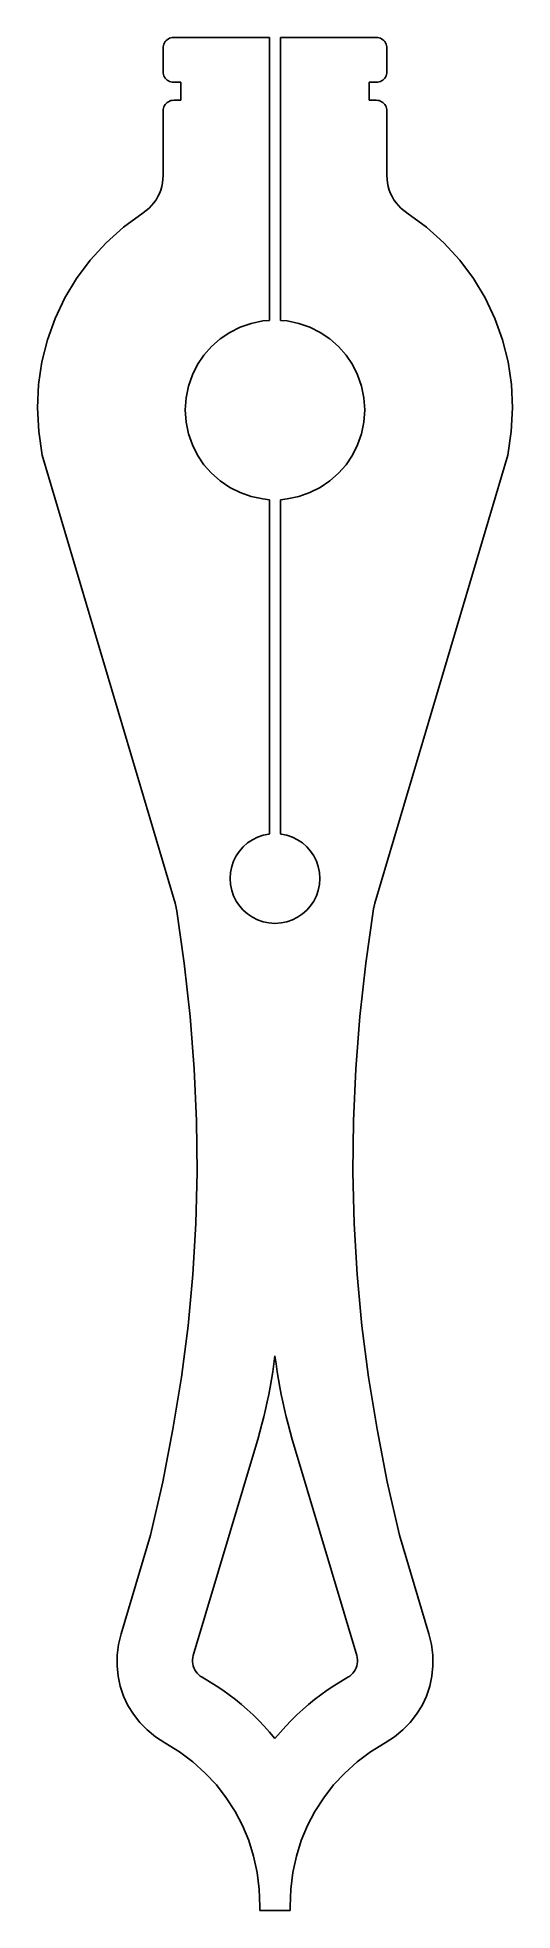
# Model space of a CAD drawing. Extents: x -0.66 to 0.66, y -4.18 to 1.04.
import ezdxf

# ---------------------------------------------------------------- set-up
doc = ezdxf.new("R2010")
doc.units = 0

msp = doc.modelspace()

# ---------------------------------------------------------------- linework, layer by layer
for p, q in [((-0.3117, 1.0117), (-0.312, 1.0077)), ((-0.312, 0.9427), (-0.312, 1.0077)), ((-0.3109, 1.0156), (-0.3117, 1.0117)), ((-0.3096, 1.0193), (-0.3109, 1.0156)), ((-0.3079, 1.0228), (-0.3096, 1.0193)), ((-0.3057, 1.026), (-0.3079, 1.0228)), ((-0.3032, 1.0289), (-0.3057, 1.026)), ((-0.3003, 1.0314), (-0.3032, 1.0289)), ((-0.2971, 1.0336), (-0.3003, 1.0314)), ((-0.2937, 1.0353), (-0.2971, 1.0336)), ((-0.29, 1.0366), (-0.2937, 1.0353)), ((-0.2861, 1.0374), (-0.29, 1.0366)), ((-0.282, 1.0377), (-0.2861, 1.0374)), ((-0.015, 1.0377), (-0.282, 1.0377)), ((-0.015, 0.249), (-0.015, 1.0377)), ((0.015, 0.249), (0.015, 1.0377)), ((0.015, 1.0377), (0.282, 1.0377)), ((0.2861, 1.0374), (0.282, 1.0377)), ((0.29, 1.0366), (0.2861, 1.0374)), ((0.2937, 1.0353), (0.29, 1.0366)), ((0.2971, 1.0336), (0.2937, 1.0353)), ((0.3003, 1.0314), (0.2971, 1.0336)), ((0.3032, 1.0289), (0.3003, 1.0314)), ((0.3057, 1.026), (0.3032, 1.0289)), ((0.3079, 1.0228), (0.3057, 1.026)), ((0.3096, 1.0193), (0.3079, 1.0228)), ((0.3109, 1.0156), (0.3096, 1.0193)), ((0.3117, 1.0117), (0.3109, 1.0156)), ((0.312, 1.0077), (0.3117, 1.0117)), ((0.312, 0.9427), (0.312, 1.0077)), ((-0.312, 0.9427), (-0.3117, 0.9386)), ((0.3117, 0.9386), (0.312, 0.9427)), ((-0.3117, 0.9386), (-0.3109, 0.9347)), ((-0.3109, 0.9347), (-0.3096, 0.931)), ((-0.3096, 0.931), (-0.3079, 0.9275)), ((-0.3079, 0.9275), (-0.3057, 0.9243)), ((-0.3057, 0.9243), (-0.3032, 0.9215)), ((-0.3032, 0.9215), (-0.3003, 0.9189)), ((-0.3003, 0.9189), (-0.2971, 0.9168)), ((-0.2971, 0.9168), (-0.2937, 0.915)), ((-0.2937, 0.915), (-0.29, 0.9137)), ((-0.29, 0.9137), (-0.2861, 0.9129)), ((-0.2861, 0.9129), (-0.282, 0.9127)), ((-0.282, 0.9127), (-0.262, 0.9127)), ((-0.262, 0.8627), (-0.262, 0.9127)), ((0.262, 0.8627), (0.262, 0.9127)), ((0.282, 0.9127), (0.262, 0.9127)), ((0.282, 0.9127), (0.2861, 0.9129)), ((0.2861, 0.9129), (0.29, 0.9137)), ((0.29, 0.9137), (0.2937, 0.915)), ((0.2937, 0.915), (0.2971, 0.9168)), ((0.2971, 0.9168), (0.3003, 0.9189)), ((0.3003, 0.9189), (0.3032, 0.9215)), ((0.3032, 0.9215), (0.3057, 0.9243)), ((0.3057, 0.9243), (0.3079, 0.9275)), ((0.3079, 0.9275), (0.3096, 0.931)), ((0.3096, 0.931), (0.3109, 0.9347)), ((0.3109, 0.9347), (0.3117, 0.9386)), ((-0.3117, 0.8367), (-0.312, 0.8327)), ((-0.3109, 0.8406), (-0.3117, 0.8367)), ((-0.3096, 0.8443), (-0.3109, 0.8406)), ((-0.3079, 0.8478), (-0.3096, 0.8443)), ((-0.3057, 0.851), (-0.3079, 0.8478)), ((-0.3032, 0.8539), (-0.3057, 0.851)), ((-0.3003, 0.8564), (-0.3032, 0.8539)), ((-0.2971, 0.8586), (-0.3003, 0.8564)), ((-0.2937, 0.8603), (-0.2971, 0.8586)), ((-0.29, 0.8616), (-0.2937, 0.8603)), ((-0.2861, 0.8624), (-0.29, 0.8616)), ((-0.282, 0.8627), (-0.2861, 0.8624)), ((-0.282, 0.8627), (-0.262, 0.8627)), ((0.282, 0.8627), (0.262, 0.8627)), ((0.2861, 0.8624), (0.282, 0.8627)), ((0.29, 0.8616), (0.2861, 0.8624)), ((0.2937, 0.8603), (0.29, 0.8616)), ((0.2971, 0.8586), (0.2937, 0.8603)), ((0.3003, 0.8564), (0.2971, 0.8586)), ((0.3032, 0.8539), (0.3003, 0.8564)), ((0.3057, 0.851), (0.3032, 0.8539)), ((0.3079, 0.8478), (0.3057, 0.851)), ((0.3096, 0.8443), (0.3079, 0.8478)), ((0.3109, 0.8406), (0.3096, 0.8443)), ((0.3117, 0.8367), (0.3109, 0.8406)), ((0.312, 0.8327), (0.3117, 0.8367)), ((-0.312, 0.6532), (-0.312, 0.8327)), ((0.312, 0.6532), (0.312, 0.8327)), ((-0.3156, 0.6222), (-0.3136, 0.6322)), ((-0.3136, 0.6322), (-0.3124, 0.6426)), ((-0.3124, 0.6426), (-0.312, 0.6532)), ((0.312, 0.6532), (0.3124, 0.6426)), ((0.3124, 0.6426), (0.3136, 0.6322)), ((0.3136, 0.6322), (0.3156, 0.6222)), ((-0.3437, 0.5696), (-0.3372, 0.5773)), ((-0.3372, 0.5773), (-0.3314, 0.5855)), ((-0.3314, 0.5855), (-0.3263, 0.5941)), ((-0.3263, 0.5941), (-0.322, 0.6031)), ((-0.322, 0.6031), (-0.3184, 0.6124)), ((-0.3184, 0.6124), (-0.3156, 0.6222)), ((0.3156, 0.6222), (0.3184, 0.6124)), ((0.3184, 0.6124), (0.322, 0.6031)), ((0.322, 0.6031), (0.3263, 0.5941)), ((0.3263, 0.5941), (0.3314, 0.5855)), ((0.3314, 0.5855), (0.3372, 0.5773)), ((0.3372, 0.5773), (0.3437, 0.5696)), ((-0.3675, 0.5493), (-0.4217, 0.5093)), ((-0.3589, 0.5556), (-0.3675, 0.5493)), ((-0.3589, 0.5556), (-0.3509, 0.5624)), ((-0.3509, 0.5624), (-0.3437, 0.5696)), ((0.3437, 0.5696), (0.3509, 0.5624)), ((0.3509, 0.5624), (0.3589, 0.5556)), ((0.3589, 0.5556), (0.3675, 0.5493)), ((0.4217, 0.5093), (0.3675, 0.5493)), ((-0.4217, 0.5093), (-0.4707, 0.4652)), ((0.4707, 0.4652), (0.4217, 0.5093)), ((-0.4707, 0.4652), (-0.5145, 0.4173)), ((0.5145, 0.4173), (0.4707, 0.4652)), ((-0.5528, 0.3661), (-0.5856, 0.3118)), ((-0.5145, 0.4173), (-0.5528, 0.3661)), ((0.5528, 0.3661), (0.5145, 0.4173)), ((0.5856, 0.3118), (0.5528, 0.3661)), ((-0.5856, 0.3118), (-0.6127, 0.2548)), ((0.6127, 0.2548), (0.5856, 0.3118)), ((-0.6127, 0.2548), (-0.634, 0.1954)), ((-0.1528, 0.1979), (-0.1262, 0.2159)), ((-0.1262, 0.2159), (-0.0973, 0.2303)), ((-0.0973, 0.2303), (-0.0664, 0.2411)), ((-0.0664, 0.2411), (-0.0339, 0.2477)), ((-0.0339, 0.2477), (-0.015, 0.249)), ((0.0339, 0.2477), (0.015, 0.249)), ((0.0339, 0.2477), (0.0664, 0.2411)), ((0.0664, 0.2411), (0.0973, 0.2303)), ((0.0973, 0.2303), (0.1262, 0.2159)), ((0.1262, 0.2159), (0.1528, 0.1979)), ((0.634, 0.1954), (0.6127, 0.2548)), ((-0.634, 0.1954), (-0.6494, 0.1338)), ((-0.1979, 0.1528), (-0.1768, 0.1768)), ((-0.1768, 0.1768), (-0.1528, 0.1979)), ((0.1528, 0.1979), (0.1768, 0.1768)), ((0.1768, 0.1768), (0.1979, 0.1528)), ((0.6494, 0.1338), (0.634, 0.1954)), ((-0.6494, 0.1338), (-0.6587, 0.0705)), ((-0.2303, 0.0973), (-0.2159, 0.1262)), ((-0.2159, 0.1262), (-0.1979, 0.1528)), ((0.1979, 0.1528), (0.2159, 0.1262)), ((0.2159, 0.1262), (0.2303, 0.0973)), ((0.6587, 0.0705), (0.6494, 0.1338)), ((-0.6587, 0.0705), (-0.6617, 0.0058)), ((-0.2477, 0.0339), (-0.2411, 0.0664)), ((-0.2411, 0.0664), (-0.2303, 0.0973)), ((0.2303, 0.0973), (0.2411, 0.0664)), ((0.2411, 0.0664), (0.2477, 0.0339)), ((0.6617, 0.0058), (0.6587, 0.0705)), ((-0.6617, 0.0058), (-0.6584, -0.0601)), ((-0.25, 0), (-0.2477, 0.0339)), ((0.2477, 0.0339), (0.25, 0)), ((0.25, 0), (0.2477, -0.0339)), ((0.6584, -0.0601), (0.6617, 0.0058)), ((-0.2477, -0.0339), (-0.25, 0)), ((-0.2411, -0.0664), (-0.2477, -0.0339)), ((0.2477, -0.0339), (0.2411, -0.0664)), ((-0.6584, -0.0601), (-0.6487, -0.1267)), ((-0.2303, -0.0973), (-0.2411, -0.0664)), ((-0.2159, -0.1262), (-0.2303, -0.0973)), ((0.2303, -0.0973), (0.2159, -0.1262)), ((0.2411, -0.0664), (0.2303, -0.0973)), ((0.6584, -0.0601), (0.6487, -0.1267)), ((-0.2784, -1.3745), (-0.6487, -0.1267)), ((-0.1979, -0.1528), (-0.2159, -0.1262)), ((-0.1768, -0.1768), (-0.1979, -0.1528)), ((0.1979, -0.1528), (0.1768, -0.1768)), ((0.2159, -0.1262), (0.1979, -0.1528)), ((0.2784, -1.3745), (0.6487, -0.1267)), ((-0.1528, -0.1979), (-0.1768, -0.1768)), ((-0.1262, -0.2159), (-0.1528, -0.1979)), ((0.1528, -0.1979), (0.1262, -0.2159)), ((0.1768, -0.1768), (0.1528, -0.1979)), ((-0.0973, -0.2303), (-0.1262, -0.2159)), ((-0.0664, -0.2411), (-0.0973, -0.2303)), ((-0.0339, -0.2477), (-0.0664, -0.2411)), ((-0.0339, -0.2477), (-0.015, -0.2506)), ((-0.015, -1.1818), (-0.015, -0.2506)), ((0.0339, -0.2477), (0.015, -0.2506)), ((0.015, -1.1818), (0.015, -0.2506)), ((0.0664, -0.2411), (0.0339, -0.2477)), ((0.0973, -0.2303), (0.0664, -0.2411)), ((0.1262, -0.2159), (0.0973, -0.2303)), ((-0.0764, -1.2068), (-0.0631, -1.1979)), ((-0.0631, -1.1979), (-0.0486, -1.1906)), ((-0.0486, -1.1906), (-0.0332, -1.1853)), ((-0.0332, -1.1853), (-0.017, -1.1819)), ((-0.017, -1.1819), (-0.015, -1.1818)), ((0.017, -1.1819), (0.015, -1.1818)), ((0.017, -1.1819), (0.0332, -1.1853)), ((0.0332, -1.1853), (0.0486, -1.1906)), ((0.0486, -1.1906), (0.0631, -1.1979)), ((0.0631, -1.1979), (0.0764, -1.2068)), ((-0.1152, -1.2571), (-0.1079, -1.2427)), ((-0.1079, -1.2427), (-0.0989, -1.2294)), ((-0.0989, -1.2294), (-0.0884, -1.2174)), ((-0.0884, -1.2174), (-0.0764, -1.2068)), ((0.0764, -1.2068), (0.0884, -1.2174)), ((0.0884, -1.2174), (0.0989, -1.2294)), ((0.0989, -1.2294), (0.1079, -1.2427)), ((0.1079, -1.2427), (0.1152, -1.2571)), ((-0.125, -1.3058), (-0.1239, -1.2888)), ((-0.1239, -1.2888), (-0.1205, -1.2726)), ((-0.1205, -1.2726), (-0.1152, -1.2571)), ((0.1152, -1.2571), (0.1205, -1.2726)), ((0.1205, -1.2726), (0.1239, -1.2888)), ((0.1239, -1.2888), (0.125, -1.3058)), ((-0.1239, -1.3228), (-0.125, -1.3058)), ((-0.1205, -1.339), (-0.1239, -1.3228)), ((-0.1152, -1.3544), (-0.1205, -1.339)), ((-0.1079, -1.3689), (-0.1152, -1.3544)), ((0.1152, -1.3544), (0.1079, -1.3689)), ((0.1205, -1.339), (0.1152, -1.3544)), ((0.1239, -1.3228), (0.1205, -1.339)), ((0.125, -1.3058), (0.1239, -1.3228)), ((-0.278, -1.3759), (-0.2784, -1.3745)), ((-0.2776, -1.3773), (-0.278, -1.3759)), ((-0.2773, -1.3786), (-0.2776, -1.3773)), ((-0.2769, -1.3799), (-0.2773, -1.3786)), ((-0.2766, -1.3813), (-0.2769, -1.3799)), ((-0.2763, -1.3826), (-0.2766, -1.3813)), ((-0.276, -1.3839), (-0.2763, -1.3826)), ((-0.2757, -1.3852), (-0.276, -1.3839)), ((-0.2755, -1.3866), (-0.2757, -1.3852)), ((-0.2752, -1.3879), (-0.2755, -1.3866)), ((-0.275, -1.3893), (-0.2752, -1.3879)), ((-0.275, -1.3893), (-0.2748, -1.3907)), ((-0.2533, -1.5419), (-0.2748, -1.3907)), ((-0.0989, -1.3822), (-0.1079, -1.3689)), ((-0.0884, -1.3942), (-0.0989, -1.3822)), ((-0.0764, -1.4047), (-0.0884, -1.3942)), ((-0.0631, -1.4137), (-0.0764, -1.4047)), ((0.0764, -1.4047), (0.0631, -1.4137)), ((0.0884, -1.3942), (0.0764, -1.4047)), ((0.0989, -1.3822), (0.0884, -1.3942)), ((0.1079, -1.3689), (0.0989, -1.3822)), ((0.2748, -1.3907), (0.2533, -1.5419)), ((0.2748, -1.3907), (0.2784, -1.3745)), ((-0.0486, -1.421), (-0.0631, -1.4137)), ((-0.0332, -1.4263), (-0.0486, -1.421)), ((-0.017, -1.4297), (-0.0332, -1.4263)), ((0, -1.4308), (-0.017, -1.4297)), ((0.017, -1.4297), (0, -1.4308)), ((0.0332, -1.4263), (0.017, -1.4297)), ((0.0486, -1.421), (0.0332, -1.4263)), ((0.0631, -1.4137), (0.0486, -1.421)), ((-0.2368, -1.6903), (-0.2533, -1.5419)), ((0.2368, -1.6903), (0.2533, -1.5419)), ((-0.2252, -1.8366), (-0.2368, -1.6903)), ((0.2368, -1.6903), (0.2252, -1.8366)), ((-0.2186, -1.9811), (-0.2252, -1.8366)), ((0.2252, -1.8366), (0.2186, -1.9811)), ((-0.217, -2.1244), (-0.2186, -1.9811)), ((0.2186, -1.9811), (0.217, -2.1244)), ((-0.2203, -2.267), (-0.217, -2.1244)), ((0.217, -2.1244), (0.2203, -2.267)), ((-0.2287, -2.4095), (-0.2203, -2.267)), ((0.2203, -2.267), (0.2287, -2.4095)), ((-0.2422, -2.5522), (-0.2287, -2.4095)), ((0.2287, -2.4095), (0.2422, -2.5522)), ((-0.2606, -2.6957), (-0.2422, -2.5522)), ((0.2422, -2.5522), (0.2606, -2.6957)), ((-0.0063, -2.6804), (-0.003, -2.6586)), ((-0.003, -2.6586), (0, -2.6362)), ((0, -2.6362), (0.003, -2.6586)), ((0.003, -2.6586), (0.0063, -2.6804)), ((-0.2842, -2.8404), (-0.2606, -2.6957)), ((-0.0134, -2.7229), (-0.0097, -2.7018)), ((-0.0097, -2.7018), (-0.0063, -2.6804)), ((0.0063, -2.6804), (0.0097, -2.7018)), ((0.0097, -2.7018), (0.0134, -2.7229)), ((0.2606, -2.6957), (0.2842, -2.8404)), ((-0.0262, -2.785), (-0.0216, -2.7644)), ((-0.0216, -2.7644), (-0.0174, -2.7438)), ((-0.0174, -2.7438), (-0.0134, -2.7229)), ((0.0134, -2.7229), (0.0174, -2.7438)), ((0.0174, -2.7438), (0.0216, -2.7644)), ((0.0216, -2.7644), (0.0262, -2.785)), ((-0.0363, -2.8264), (-0.031, -2.8057)), ((-0.031, -2.8057), (-0.0262, -2.785)), ((0.0262, -2.785), (0.031, -2.8057)), ((0.031, -2.8057), (0.0363, -2.8264)), ((-0.3129, -2.987), (-0.2842, -2.8404)), ((-0.0478, -2.8687), (-0.0541, -2.8903)), ((-0.0478, -2.8687), (-0.0418, -2.8474)), ((-0.0418, -2.8474), (-0.0363, -2.8264)), ((0.0363, -2.8264), (0.0418, -2.8474)), ((0.0418, -2.8474), (0.0478, -2.8687)), ((0.0478, -2.8687), (0.0541, -2.8903)), ((0.2842, -2.8404), (0.3129, -2.987)), ((-0.2276, -3.4707), (-0.0541, -2.8903)), ((0.2276, -3.4707), (0.0541, -2.8903)), ((-0.3467, -3.1359), (-0.3129, -2.987)), ((0.3129, -2.987), (0.3467, -3.1359)), ((-0.3467, -3.1359), (-0.4288, -3.4106)), ((0.3467, -3.1359), (0.4288, -3.4106)), ((-0.436, -3.4403), (-0.4397, -3.47)), ((-0.436, -3.4403), (-0.4288, -3.4106)), ((0.436, -3.4403), (0.4288, -3.4106)), ((0.4397, -3.47), (0.436, -3.4403)), ((-0.4397, -3.47), (-0.44, -3.4994)), ((-0.2298, -3.4826), (-0.2299, -3.4885)), ((-0.2299, -3.4885), (-0.2293, -3.4943)), ((-0.2291, -3.4767), (-0.2298, -3.4826)), ((-0.2293, -3.4943), (-0.2281, -3.4999)), ((-0.2291, -3.4767), (-0.2276, -3.4707)), ((0.2291, -3.4767), (0.2276, -3.4707)), ((0.2281, -3.4999), (0.2293, -3.4943)), ((0.2298, -3.4826), (0.2291, -3.4767)), ((0.2293, -3.4943), (0.2299, -3.4885)), ((0.2299, -3.4885), (0.2298, -3.4826)), ((0.44, -3.4994), (0.4397, -3.47)), ((-0.44, -3.4994), (-0.4371, -3.5284)), ((-0.4371, -3.5284), (-0.431, -3.5565)), ((-0.2281, -3.4999), (-0.2262, -3.5054)), ((-0.2262, -3.5054), (-0.2238, -3.5106)), ((-0.2238, -3.5106), (-0.2208, -3.5155)), ((-0.2208, -3.5155), (-0.2172, -3.5201)), ((-0.2172, -3.5201), (-0.2131, -3.5243)), ((-0.2131, -3.5243), (-0.2085, -3.5281)), ((-0.2085, -3.5281), (-0.2033, -3.5314)), ((-0.1833, -3.5431), (-0.2033, -3.5314)), ((-0.1641, -3.5552), (-0.1833, -3.5431)), ((0.1833, -3.5431), (0.1641, -3.5552)), ((0.2033, -3.5314), (0.1833, -3.5431)), ((0.2033, -3.5314), (0.2085, -3.5281)), ((0.2085, -3.5281), (0.2131, -3.5243)), ((0.2131, -3.5243), (0.2172, -3.5201)), ((0.2172, -3.5201), (0.2208, -3.5155)), ((0.2208, -3.5155), (0.2238, -3.5106)), ((0.2238, -3.5106), (0.2262, -3.5054)), ((0.2262, -3.5054), (0.2281, -3.4999)), ((0.431, -3.5565), (0.4371, -3.5284)), ((0.4371, -3.5284), (0.44, -3.4994)), ((-0.431, -3.5565), (-0.4218, -3.5838)), ((-0.4218, -3.5838), (-0.4096, -3.6098)), ((-0.1455, -3.5675), (-0.1641, -3.5552)), ((-0.1276, -3.5803), (-0.1455, -3.5675)), ((-0.1103, -3.5935), (-0.1276, -3.5803)), ((-0.0935, -3.6071), (-0.1103, -3.5935)), ((0.1103, -3.5935), (0.0935, -3.6071)), ((0.1276, -3.5803), (0.1103, -3.5935)), ((0.1455, -3.5675), (0.1276, -3.5803)), ((0.1641, -3.5552), (0.1455, -3.5675)), ((0.4096, -3.6098), (0.4218, -3.5838)), ((0.4218, -3.5838), (0.431, -3.5565)), ((-0.4096, -3.6098), (-0.3946, -3.6344)), ((-0.3946, -3.6344), (-0.3767, -3.6573)), ((-0.0771, -3.6214), (-0.0935, -3.6071)), ((-0.0611, -3.6362), (-0.0771, -3.6214)), ((-0.0455, -3.6517), (-0.0611, -3.6362)), ((-0.0301, -3.6678), (-0.0455, -3.6517)), ((0.0455, -3.6517), (0.0301, -3.6678)), ((0.0611, -3.6362), (0.0455, -3.6517)), ((0.0771, -3.6214), (0.0611, -3.6362)), ((0.0935, -3.6071), (0.0771, -3.6214)), ((0.3767, -3.6573), (0.3946, -3.6344)), ((0.3946, -3.6344), (0.4096, -3.6098)), ((-0.3767, -3.6573), (-0.3561, -3.6783)), ((-0.3561, -3.6783), (-0.3329, -3.6973)), ((-0.3329, -3.6973), (-0.3072, -3.7139)), ((-0.015, -3.6847), (-0.0301, -3.6678)), ((0, -3.7024), (-0.015, -3.6847)), ((0, -3.7024), (0.015, -3.6847)), ((0.0301, -3.6678), (0.015, -3.6847)), ((0.3329, -3.6973), (0.3072, -3.7139)), ((0.3329, -3.6973), (0.3561, -3.6783)), ((0.3561, -3.6783), (0.3767, -3.6573)), ((-0.3072, -3.7139), (-0.2665, -3.7393)), ((-0.2289, -3.7676), (-0.2665, -3.7393)), ((0.2665, -3.7393), (0.2289, -3.7676)), ((0.3072, -3.7139), (0.2665, -3.7393)), ((-0.1945, -3.7984), (-0.2289, -3.7676)), ((-0.1634, -3.8317), (-0.1945, -3.7984)), ((0.1945, -3.7984), (0.1634, -3.8317)), ((0.2289, -3.7676), (0.1945, -3.7984)), ((-0.1356, -3.8673), (-0.1634, -3.8317)), ((0.1634, -3.8317), (0.1356, -3.8673)), ((-0.1113, -3.9052), (-0.1356, -3.8673)), ((-0.0904, -3.945), (-0.1113, -3.9052)), ((0.1113, -3.9052), (0.0904, -3.945)), ((0.1356, -3.8673), (0.1113, -3.9052)), ((-0.0732, -3.9868), (-0.0904, -3.945)), ((0.0904, -3.945), (0.0732, -3.9868)), ((-0.0597, -4.0303), (-0.0732, -3.9868)), ((0.0732, -3.9868), (0.0597, -4.0303)), ((-0.0499, -4.0755), (-0.0597, -4.0303)), ((0.0597, -4.0303), (0.0499, -4.0755)), ((-0.044, -4.1221), (-0.0499, -4.0755)), ((-0.042, -4.1701), (-0.044, -4.1221)), ((0.044, -4.1221), (0.042, -4.1701)), ((0.0499, -4.0755), (0.044, -4.1221)), ((-0.042, -4.1701), (-0.042, -4.1815)), ((0.042, -4.1815), (0.042, -4.1701)), ((-0.042, -4.1815), (0.042, -4.1815))]:
    msp.add_line(p, q)

doc.saveas('drawing.dxf')
